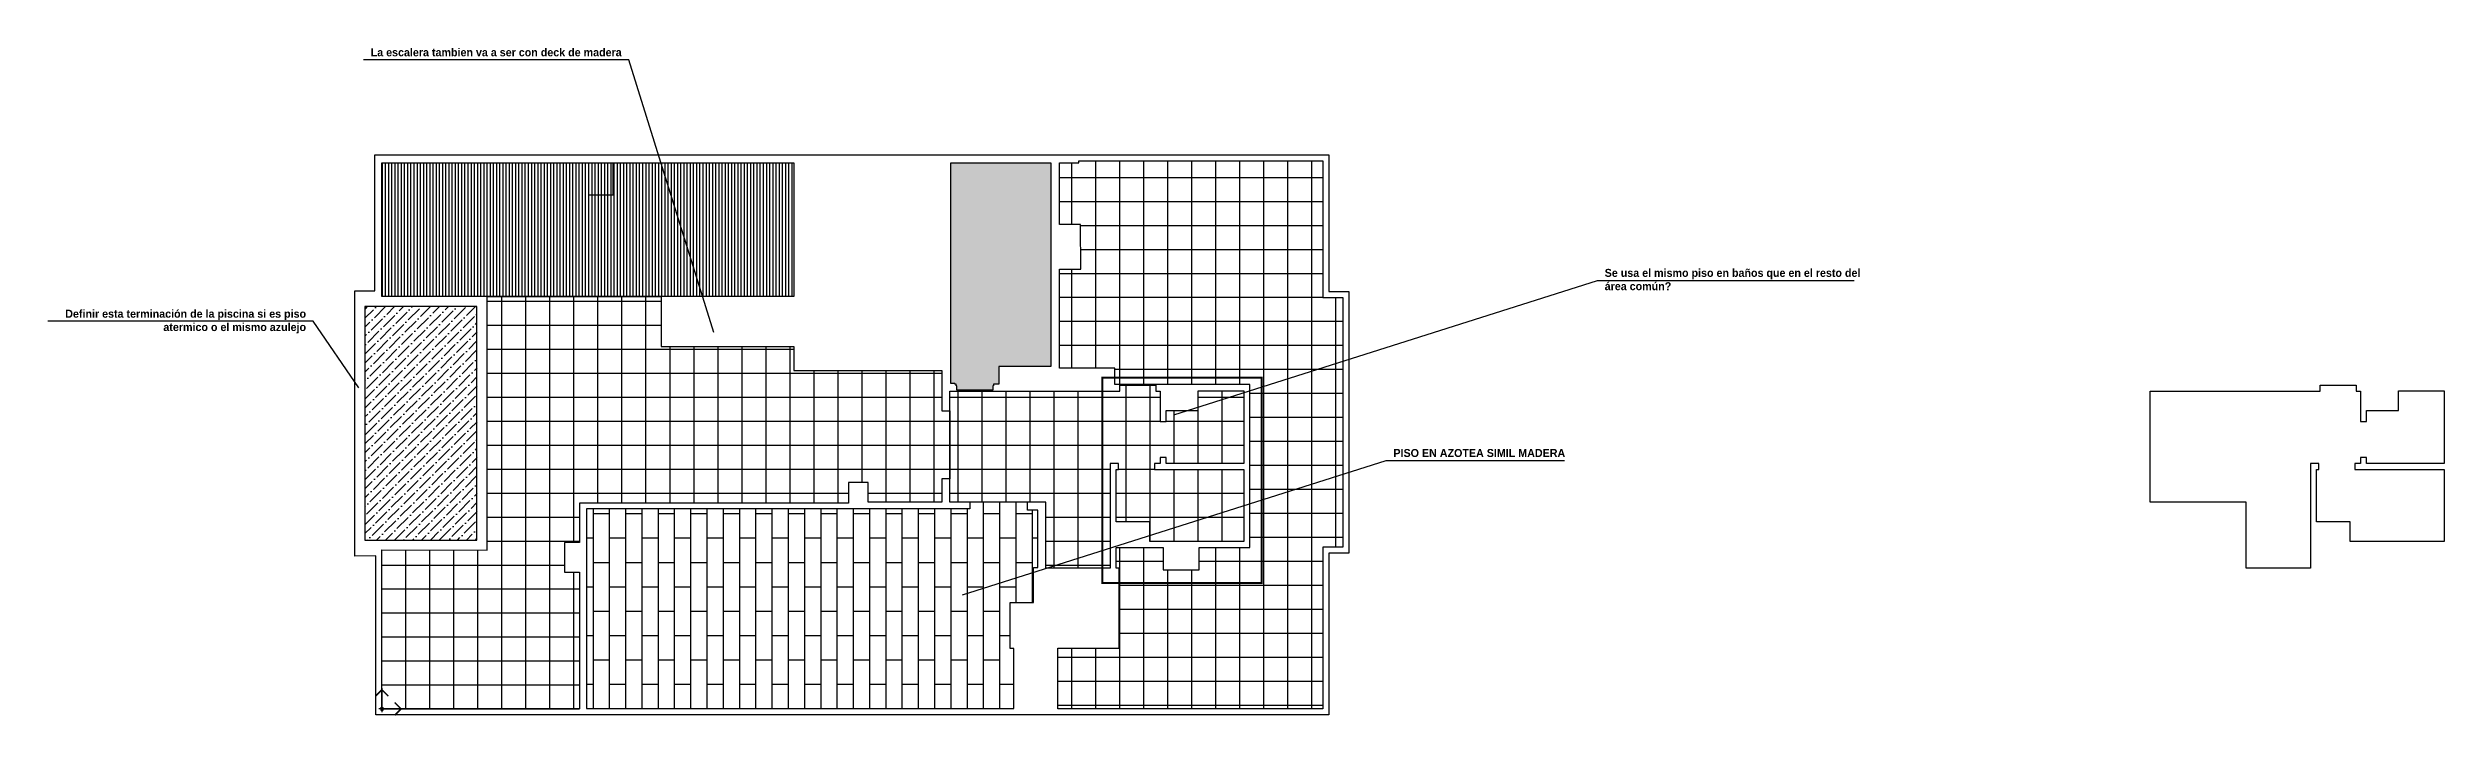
# Model space of a CAD drawing. Header units: metres. Extents: x 320 to 393, y -284 to -70.
# Drawn here: x 333 to 392.9, y -284.4 to -267.7 of the extents above; entities that cross this region are included whole.
import ezdxf

# ---------------------------------------------------------------- set-up
doc = ezdxf.new("R2010")
doc.units = ezdxf.units.M
for name, color, linetype in [('CIELORRASO HT', 123, 'Continuous'), ('contorno', 2, 'Continuous'), ('hatch piso hormigon', 253, 'Continuous'), ('Hatch pisos', 252, 'Continuous'), ('Hatch pisos balcones', 252, 'Continuous')]:
    doc.layers.add(name, color=color, linetype=linetype)
doc.layers.add('CORRECCIONES', color=1, linetype='Continuous', plot=False)
doc.styles.get("Standard").update_dxf_attribs({"font": 'arial.ttf'})
pattern_1 = [(0, (341.3796, -284.189), (0, 0.6), []), (90, (341.3796, -284.189), (-0.6, 4e-17), [])]

# ---------------------------------------------------------------- blocks, each defined once
blk = doc.blocks.new('dsdadaaa')
at = {"layer": 'contorno', "color": 1}
for p, q in [((338.433, -127.315), (338.273, -127.315)), ((338.352, -127.395), (338.352, -127.235))]:
    blk.add_line(p, q, dxfattribs=at)
at = {"layer": 'contorno', "color": 3, "const_width": 0.04}
blk.add_lwpolyline([(338.512, -127.635), (338.352, -127.795), (338.192, -127.635), (338.352, -127.795), (338.352, -127.315), (338.832, -127.315), (338.672, -127.475), (338.832, -127.315), (338.672, -127.155)], dxfattribs=at)
at = {"layer": 'contorno', "color": 1}
blk.add_circle((338.353, -127.315), 0.04, dxfattribs=at)

msp = doc.modelspace()

# ---------------------------------------------------------------- hatches: boundary and pattern name
h = msp.add_hatch()
h.set_pattern_fill('ANSI36', color=62, scale=0.05)
h.paths.add_polyline_path([(343.756, -274.126), (340.956, -274.126), (340.956, -279.964), (343.756, -279.964)])
at = {"layer": 'CIELORRASO HT', "transparency": 33554559}
h = msp.add_hatch(dxfattribs=at)
h.set_pattern_fill('ANSI31', color=256, scale=0.025, angle=225)
h.paths.add_polyline_path([(351.676, -270.526), (341.376, -270.526), (341.376, -273.876), (351.676, -273.876)])
at = {"layer": 'hatch piso hormigon', "transparency": 33554559}
h = msp.add_hatch(color=256, dxfattribs=at)
h.dxf.hatch_style = 1
h.paths.add_polyline_path([(358.096, -270.526), (355.596, -270.526), (355.596, -276.05), (355.696, -276.05), (355.696, -276.065), (355.731, -276.065), (355.731, -276.102), (355.746, -276.102), (355.746, -276.215), (356.646, -276.215), (356.646, -276.102), (356.661, -276.102), (356.661, -276.065), (356.796, -276.065), (356.796, -275.626), (358.096, -275.626)])
h = msp.add_hatch(color=256, dxfattribs=at)
h.dxf.hatch_style = 1
h.paths.add_polyline_path([(358.096, -270.526), (355.596, -270.526), (355.596, -276.05), (355.696, -276.05), (355.696, -276.065), (355.731, -276.065), (355.731, -276.102), (355.746, -276.102), (355.746, -276.215), (356.646, -276.215), (356.646, -276.102), (356.661, -276.102), (356.661, -276.065), (356.796, -276.065), (356.796, -275.626), (358.096, -275.626)])
at = {"layer": 'Hatch pisos'}
h = msp.add_hatch(dxfattribs=at)
h.set_pattern_fill('_USER', color=256, scale=0.6, double=1, pattern_type=0)
h.set_pattern_definition([(0, (341.2245, -185.6931), (0, 0.6), []), (90, (341.2245, -185.6931), (-0.6, 4e-17), [])])
h.paths.add_polyline_path([(364.895, -280.141), (365.396, -280.141), (365.396, -273.895), (364.895, -273.893), (364.895, -270.476), (358.796, -270.476), (358.796, -270.526), (358.316, -270.525), (358.316, -272.071), (358.843, -272.071), (358.846, -273.186), (358.313, -273.186), (358.312, -275.664), (359.694, -275.664), (359.694, -276.075), (363.071, -276.075), (363.071, -280.147), (361.805, -280.147), (361.805, -280.712), (360.905, -280.712), (360.905, -280.147), (359.729, -280.147), (359.729, -280.665), (359.807, -280.665), (359.807, -282.665), (358.275, -282.665), (358.275, -284.19), (364.895, -284.19)])
h = msp.add_hatch(dxfattribs=at)
h.set_pattern_fill('_USER', color=256, scale=0.6, double=1, pattern_type=0)
h.set_pattern_definition(pattern_1)
h.paths.add_polyline_path([(348.355, -275.123), (348.355, -273.876), (344.006, -273.876), (344.006, -280.214), (341.38, -280.213), (341.38, -284.189), (346.315, -284.19), (346.315, -280.772), (345.94, -280.772), (345.94, -280.026), (346.315, -280.026), (346.315, -279.041), (353.039, -279.041), (353.039, -278.526), (353.536, -278.526), (353.536, -279.016), (355.376, -279.016), (355.376, -278.433), (355.576, -278.433), (355.576, -276.733), (355.376, -276.733), (355.375, -275.724), (351.676, -275.724), (351.676, -275.123)])
at = {"layer": 'Hatch pisos balcones'}
h = msp.add_hatch(dxfattribs=at)
h.set_pattern_fill('_USER', color=256, scale=0.6, double=1, pattern_type=0)
h.set_pattern_definition(pattern_1)
h.paths.add_polyline_path([(362.921, -276.235), (361.779, -276.235), (361.779, -276.726), (360.979, -276.726), (360.979, -276.997), (360.829, -276.997), (360.829, -276.238), (360.721, -276.238), (360.721, -276.088), (359.821, -276.088), (359.821, -276.238), (355.576, -276.24), (355.576, -279.016), (357.976, -279.016), (357.976, -280.664), (359.583, -280.666), (359.579, -278.047), (359.793, -278.047), (359.793, -278.197), (359.729, -278.197), (359.729, -279.506), (360.571, -279.506), (360.571, -279.997), (362.921, -279.997), (362.921, -278.197), (360.693, -278.197), (360.693, -278.047), (360.829, -278.047), (360.829, -277.897), (360.979, -277.897), (360.979, -278.047), (362.921, -278.047)])
h = msp.add_hatch(dxfattribs=at)
h.set_pattern_fill('AR-BRSTD', color=256, scale=0.006, angle=90, double=1)
h.set_pattern_definition([(90, (341.3795, -284.18884), (-0.406451, 2e-17), []), (180, (341.3795, -284.18884), (-0.40645, -0.6096), [0.40645, -0.40645])])
h.paths.add_polyline_path([(357.083, -281.528), (357.663, -281.528), (357.663, -280.65), (357.776, -280.65), (357.776, -279.216), (357.516, -279.216), (357.516, -279.016), (356.071, -279.016), (356.071, -279.181), (346.49, -279.181), (346.49, -284.155, -0.414204), (346.51, -284.175), (357.173, -284.175), (357.173, -282.68), (357.083, -282.68)])

# ---------------------------------------------------------------- linework, layer by layer
at = {"layer": 'contorno'}
for points in [[(341.23, -284.339), (341.23, -280.363), (340.705, -280.364), (340.705, -273.726), (341.206, -273.726), (341.206, -270.326), (365.045, -270.326), (365.045, -273.744), (365.546, -273.746), (365.546, -280.291), (365.045, -280.291), (365.045, -284.34), (341.23, -284.34)], [(341.376, -270.526), (346.54, -270.526), (346.54, -271.329), (347.161, -271.329), (347.161, -270.526), (351.676, -270.526), (351.676, -273.876), (341.376, -273.876), (341.376, -270.526)], [(355.6, -270.527), (358.1, -270.527), (358.1, -275.627), (356.8, -275.627), (356.8, -276.066), (356.665, -276.066), (356.665, -276.103), (356.65, -276.103), (356.65, -276.216), (355.75, -276.216), (355.75, -276.103), (355.735, -276.103), (355.735, -276.066), (355.7, -276.066), (355.7, -276.051), (355.6, -276.051), (355.6, -270.527)], [(355.601, -270.527), (358.101, -270.527), (358.101, -275.627), (356.801, -275.627), (356.801, -276.066), (356.666, -276.066), (356.666, -276.103), (356.651, -276.103), (356.651, -276.216), (355.751, -276.216), (355.751, -276.103), (355.736, -276.103), (355.736, -276.066), (355.701, -276.066), (355.701, -276.051), (355.601, -276.051), (355.601, -270.527)], [(358.796, -270.476), (364.895, -270.476), (364.895, -273.893), (365.396, -273.895), (365.396, -280.141), (364.895, -280.141), (364.895, -284.19), (358.275, -284.19), (358.275, -282.665), (359.807, -282.665), (359.807, -280.665), (359.729, -280.665), (359.729, -280.147), (360.905, -280.147), (360.905, -280.712), (361.805, -280.712), (361.805, -280.147), (363.071, -280.147), (363.071, -276.075), (359.694, -276.075), (359.694, -275.664), (358.312, -275.664), (358.313, -273.186), (358.846, -273.186), (358.843, -272.071), (358.316, -272.071), (358.316, -270.525), (358.796, -270.526), (358.796, -270.476)], [(344.006, -273.876), (348.355, -273.876), (348.355, -275.123), (351.676, -275.123), (351.676, -275.724), (355.375, -275.724), (355.376, -276.733), (355.576, -276.733), (355.576, -278.433), (355.376, -278.433), (355.376, -279.016), (353.536, -279.016), (353.536, -278.526), (353.039, -278.526), (353.039, -279.041), (346.315, -279.041), (346.315, -280.026), (345.94, -280.026), (345.94, -280.772), (346.315, -280.772), (346.315, -284.19), (341.38, -284.189), (341.38, -280.213), (344.006, -280.214), (344.006, -273.876)], [(355.576, -276.24), (359.821, -276.238), (359.821, -276.088), (360.721, -276.088), (360.721, -276.238), (360.829, -276.238), (360.829, -276.997), (360.979, -276.997), (360.979, -276.726), (361.779, -276.726), (361.779, -276.235), (362.921, -276.235), (362.921, -278.047), (360.979, -278.047), (360.979, -277.897), (360.829, -277.897), (360.829, -278.047), (360.693, -278.047), (360.693, -278.197), (362.921, -278.197), (362.921, -279.997), (360.571, -279.997), (360.571, -279.506), (359.729, -279.506), (359.729, -278.197), (359.793, -278.197), (359.793, -278.047), (359.579, -278.047), (359.583, -280.666), (357.976, -280.664), (357.976, -279.016), (355.576, -279.016), (355.576, -276.24)], [(385.576, -276.24), (389.821, -276.238), (389.821, -276.088), (390.721, -276.088), (390.721, -276.238), (390.829, -276.238), (390.829, -276.997), (390.979, -276.997), (390.979, -276.726), (391.779, -276.726), (391.779, -276.235), (392.921, -276.235), (392.921, -278.047), (390.979, -278.047), (390.979, -277.897), (390.829, -277.897), (390.829, -278.047), (390.693, -278.047), (390.693, -278.197), (392.921, -278.197), (392.921, -279.997), (390.571, -279.997), (390.571, -279.506), (389.729, -279.506), (389.729, -278.197), (389.793, -278.197), (389.793, -278.047), (389.579, -278.047), (389.583, -280.666), (387.976, -280.664), (387.976, -279.016), (385.576, -279.016), (385.576, -276.24)], [(357.776, -279.216), (357.516, -279.216), (357.516, -279.016), (356.071, -279.016), (356.071, -279.181), (346.49, -279.181), (346.49, -284.175), (357.173, -284.175), (357.173, -282.68), (357.083, -282.68), (357.083, -281.528), (357.663, -281.528), (357.663, -280.65), (357.776, -280.65), (357.776, -279.216)]]:
    msp.add_lwpolyline(points, dxfattribs=at)
for points in [[(351.676, -273.876), (341.376, -273.876), (341.376, -270.526), (351.676, -270.526)], [(340.956, -279.964), (343.756, -279.964), (343.756, -274.126), (340.956, -274.126)]]:
    msp.add_lwpolyline(points, close=True, dxfattribs=at)
at = {"layer": 'CORRECCIONES', "elevation": 0}
for points in [[(349.675, -274.774), (347.551, -267.954), (340.919, -267.954)], [(340.801, -276.156), (339.664, -274.493), (333.032, -274.493)], [(355.893, -281.339), (366.482, -277.978), (370.934, -277.978)]]:
    msp.add_lwpolyline(points, dxfattribs=at)
at = {"layer": 'CORRECCIONES'}
msp.add_lwpolyline([(361.174, -276.832), (371.763, -273.471), (378.174, -273.471)], dxfattribs=at)
at = {"layer": 'CORRECCIONES', "color": 1, "const_width": 0.05}
msp.add_lwpolyline([(363.366, -275.903), (359.382, -275.903), (359.382, -281.039), (363.366, -281.039)], close=True, dxfattribs=at)

# ---------------------------------------------------------------- block references
at = {"layer": 'contorno', "xscale": -1, "rotation": 180}
msp.add_blockref('dsdadaaa', (3.027, -411.504), dxfattribs=at)

# ---------------------------------------------------------------- texts
at = {"layer": 'CORRECCIONES', "char_height": 0.2}
for s, insert, attachment_point in [('{\\fCentury Gothic|b1|i0|c0|p34;La escalera tambien va a ser con deck de madera}', (347.372, -267.663, 0), 3), ('{\\fCentury Gothic|b1|i0|c0|p34;Se usa el mismo piso en baños que en el resto del área común?}', (371.942, -273.181), 1), ('{\\fCentury Gothic|b1|i0|c0|p34;Definir esta terminación de la piscina si es piso atermico o el mismo azulejo}', (339.484, -274.203, 0), 3), ('{\\fCentury Gothic|b1|i0|c0|p34;PISO EN AZOTEA SIMIL MADERA}', (366.661, -277.687, 0), 1)]:
    msp.add_mtext_dynamic_manual_height_columns(s, width=6.47444, gutter_width=0.75, heights=[0], dxfattribs=dict(at, insert=insert, attachment_point=attachment_point))

doc.saveas('drawing.dxf')
